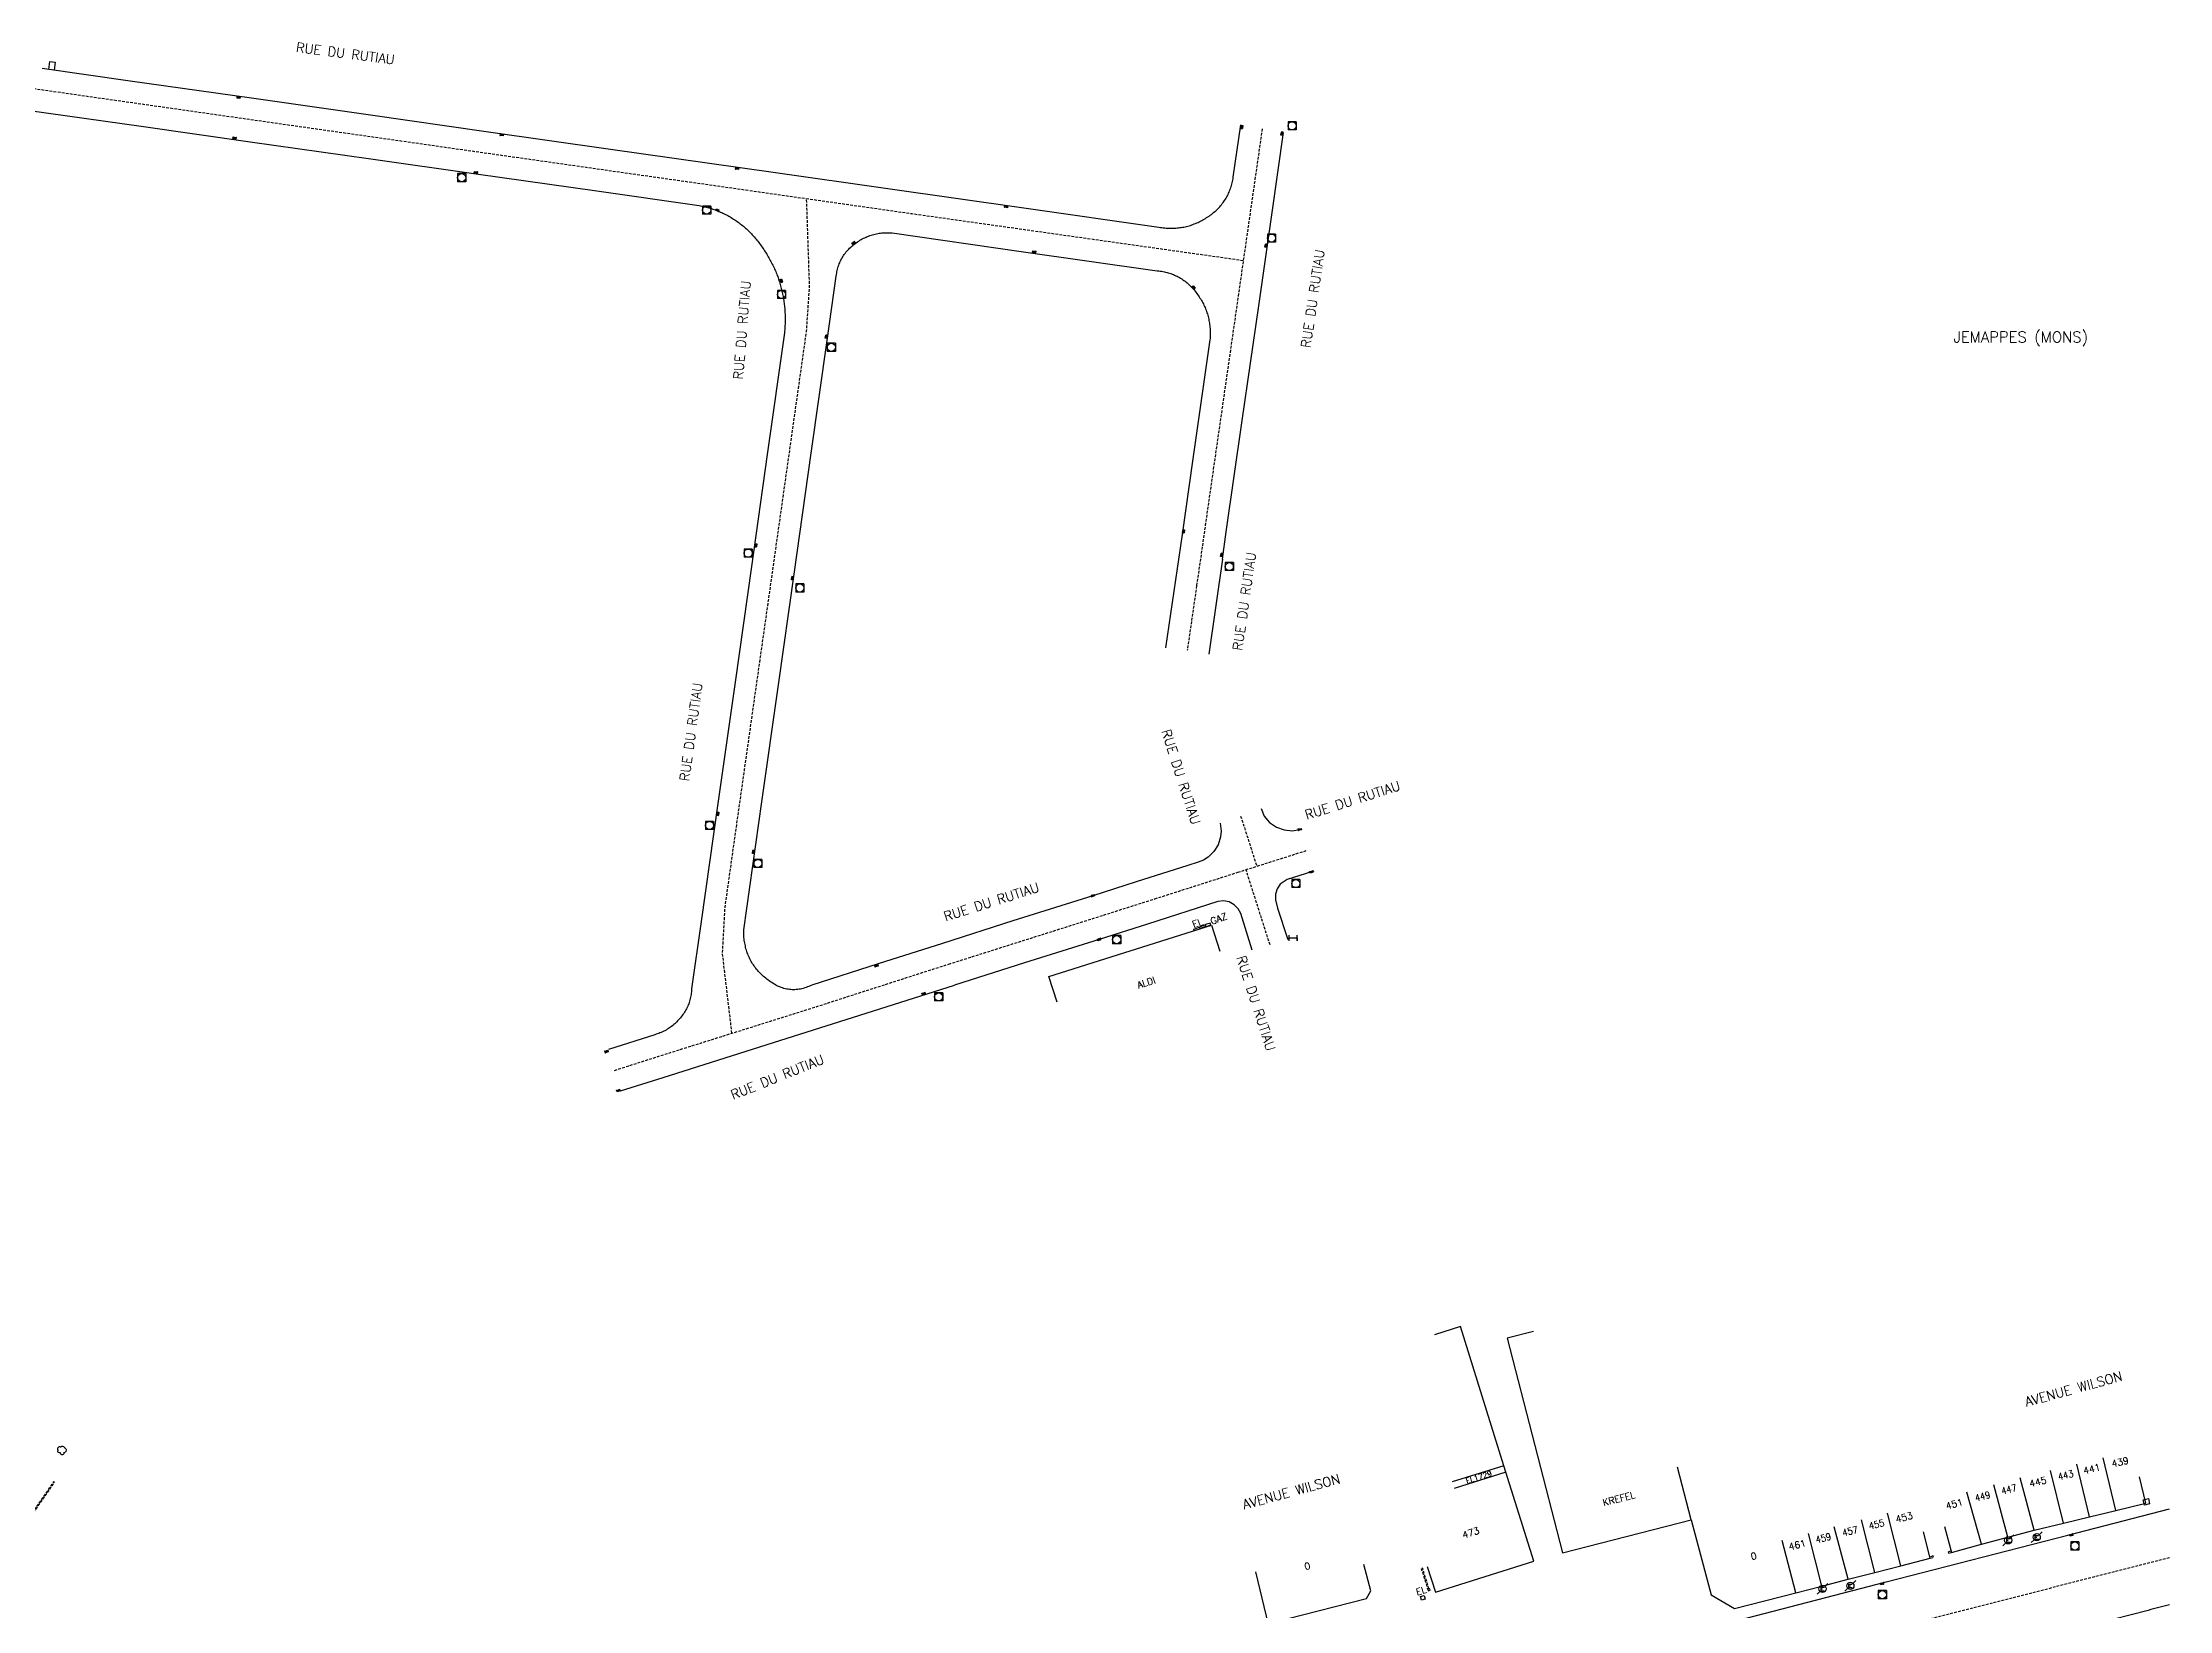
# Model space of a CAD drawing. Header units: millimetres. Extents: x 116000 to 117000, y 126000 to 127000.
# Drawn here: x 116607.5 to 117000, y 126528.2 to 126817.5 of the extents above; entities that cross this region are included whole.
import ezdxf
from ezdxf.enums import TextEntityAlignment as Align

# ---------------------------------------------------------------- set-up
doc = ezdxf.new("R2010")
doc.units = ezdxf.units.MM
doc.linetypes.add('DASHED', pattern=[0.75, 0.5, -0.25])
doc.layers.get('0').update_dxf_attribs({"linetype": 'CONTINUOUS'})
for name, color, linetype in [('W0001', 6, 'DASHED'), ('W0008', 7, 'CONTINUOUS'), ('W0100', 7, 'CONTINUOUS'), ('W0112', 1, 'DASHED'), ('W0300', 7, 'CONTINUOUS'), ('W0400', 7, 'CONTINUOUS'), ('W0420', 7, 'CONTINUOUS'), ('W0471', 7, 'CONTINUOUS'), ('W0980', 7, 'CONTINUOUS'), ('W0984', 7, 'CONTINUOUS'), ('W0989', 7, 'CONTINUOUS'), ('W0991', 7, 'CONTINUOUS'), ('W1102', 7, 'CONTINUOUS'), ('W1471', 7, 'CONTINUOUS'), ('W1474', 7, 'CONTINUOUS')]:
    doc.layers.add(name, color=color, linetype=linetype)
doc.styles.get("Standard").update_dxf_attribs({"font": 'romans.shx', "width": 0.85})

# ---------------------------------------------------------------- blocks, each defined once
blk = doc.blocks.new('T420')
for p, q in [((0.75, 0.75), (-0.75, 0.75)), ((-0.75, 0.75), (-0.75, -0.75)), ((0.75, 0.75), (0.75, -0.75)), ((0.75, -0.75), (-0.75, -0.75))]:
    blk.add_line(p, q)
blk.add_ellipse((0, 0), major_axis=(-0.53, 0.53), ratio=1, start_param=3.926991, end_param=10.210176)
blk = doc.blocks.new('T400')
for p, q in [((-0.15, 0.3), (0.15, 0.3)), ((-0.15, -0.25), (-0.15, 0.3)), ((-0.15, 0.15), (0.15, 0.15)), ((-0.15, 0), (0.15, 0)), ((0.15, 0.3), (0.15, -0.25)), ((-0.15, -0.15), (0.15, -0.15)), ((-0.15, -0.25), (-0.15, -0.3)), ((-0.15, -0.3), (0.15, -0.3)), ((0.15, -0.3), (0.15, -0.25))]:
    blk.add_line(p, q)
blk = doc.blocks.new('T471')
for p, q in [((-0.333334, 0.333334), (-0.333334, -0.333334)), ((-0.333334, 0.333334), (0.333334, 0.333334)), ((-0.333334, 0), (0, 0)), ((0.500001, 0.500001), (1.000002, 1.000002)), ((-0.500001, -0.500001), (-1.000002, -1.000002)), ((-0.333334, -0.333334), (0.333334, -0.333334))]:
    blk.add_line(p, q)
blk.add_ellipse((0, 0), major_axis=(0.471405, 0.471405), ratio=1, start_param=5.4977871438, end_param=11.780972451)
blk = doc.blocks.new('t112o')
at = {"color": 0, "linetype": 'Continuous'}
for p, q in [((-0.5, 0.5), (0.5, 0.5)), ((-0.5, -0.5), (-0.5, 0.5)), ((0.5, 0.5), (0.5, -0.5)), ((0.5, -0.5), (-0.5, -0.5))]:
    blk.add_line(p, q, dxfattribs=at)
blk = doc.blocks.new('T300')
for p, q in [((-0.8, 0.51), (-0.86, 0.34)), ((-0.86, 0.34), (-0.86, 0.17)), ((-0.86, 0.17), (-0.74, 0.06)), ((-0.69, 0.63), (-0.8, 0.51)), ((-0.8, -0.06), (-0.74, 0.06)), ((-0.74, 0.06), (-0.69, 0.11)), ((-0.57, 0.69), (-0.69, 0.63)), ((-0.46, 0.69), (-0.57, 0.69)), ((-0.29, 0.63), (-0.46, 0.69)), ((-0.29, 0.63), (-0.17, 0.74)), ((-0.23, 0.57), (-0.29, 0.63)), ((-0.17, 0.74), (-0.06, 0.8)), ((-0.06, 0.8), (0.06, 0.8)), ((0.06, 0.8), (0.23, 0.74)), ((0.23, 0.74), (0.34, 0.63)), ((0.34, 0.63), (0.4, 0.51)), ((0.46, 0.46), (0.34, 0.46)), ((0.4, 0.51), (0.4, 0.46)), ((0.57, 0.4), (0.46, 0.46)), ((0.57, 0.4), (0.69, 0.29)), ((0.69, 0.29), (0.74, 0.17)), ((0.74, 0.06), (0.69, -0.17)), ((0.74, 0.17), (0.74, 0.06)), ((-0.8, -0.17), (-0.8, -0.06)), ((-0.8, -0.23), (-0.8, -0.17)), ((-0.74, -0.34), (-0.8, -0.23)), ((-0.69, -0.4), (-0.74, -0.34)), ((-0.51, -0.46), (-0.69, -0.4)), ((-0.4, -0.46), (-0.51, -0.46)), ((-0.4, -0.46), (-0.34, -0.46)), ((-0.34, -0.46), (-0.34, -0.4)), ((-0.34, -0.51), (-0.34, -0.46)), ((-0.29, -0.63), (-0.34, -0.51)), ((-0.17, -0.74), (-0.29, -0.63)), ((-0.06, -0.8), (-0.17, -0.74)), ((0.06, -0.8), (-0.06, -0.8)), ((0.17, -0.74), (0.06, -0.8)), ((0.23, -0.69), (0.17, -0.74)), ((0.29, -0.46), (0.23, -0.46)), ((0.29, -0.63), (0.23, -0.69)), ((0.46, -0.4), (0.29, -0.46)), ((0.34, -0.51), (0.29, -0.63)), ((0.34, -0.51), (0.34, -0.46)), ((0.57, -0.34), (0.46, -0.4)), ((0.63, -0.29), (0.57, -0.34)), ((0.69, -0.17), (0.63, -0.29))]:
    blk.add_line(p, q)
blk = doc.blocks.new('T1471')
at = {"color": 0, "linetype": 'Continuous', "flags": 128}
blk.add_lwpolyline([(-0.75, -0.5), (-0.75, 0.5), (0.75, 0.5), (0.75, -0.5), (-0.75, -0.5)], dxfattribs=at)
blk = doc.blocks.new('T1474')
at = {"color": 0, "linetype": 'Continuous', "flags": 128}
for points in [[(-0.75, -0.5), (-0.75, 0.5)], [(-0.75, 0), (0.75, 0)], [(0.75, 0), (0.75, -0.5), (0.75, 0.5)]]:
    blk.add_lwpolyline(points, dxfattribs=at)

msp = doc.modelspace()

# ---------------------------------------------------------------- linework, layer by layer
at = {"layer": 'W0001'}
msp.add_line((116828.58, 126674.83), (116831.56, 126665.56), dxfattribs=at)
at = {"layer": 'W0001', "flags": 128}
for points in [[(116829.06, 126777.29), (116767.89, 126785.93), (116726.04, 126791.89), (116660.46, 126801.22), (116604.87, 126809.14), (116598.02, 126809.83), (116592.44, 126809.87), (116587.24, 126809.49), (116581.9, 126808.67), (116577.83, 126807.65), (116574.98, 126806.88)], [(116832.56, 126801.65), (116831.21, 126792.25), (116826.28, 126757.92), (116822.57, 126732.12), (116821.49, 126724.52)], [(116734.7, 126634.75), (116732.96, 126649.41), (116733.44, 126658.08), (116737.03, 126683.45), (116741.67, 126716.17), (116748.47, 126764.29), (116749.03, 126772.52), (116748.48, 126788.7)], [(116713.02, 126627.9), (116723.33, 126631.18), (116750.06, 126639.58), (116763.66, 126643.96), (116774.71, 126647.51)]]:
    msp.add_lwpolyline(points, dxfattribs=at)
at = {"layer": 'W0001'}
for points in [[(116821.49, 126724.52), (116820.45, 126717.33), (116819.5, 126710.73), (116818.73, 126705.34)], [(116774.71, 126647.51), (116793.29, 126653.38), (116812.75, 126659.55), (116828.07, 126664.45), (116840.95, 126668.54)], [(116834, 126651.05), (116832.44, 126655.97), (116829.57, 126664.93)], [(117000, 126537.97), (116762.97, 126477.2), (116728.39, 126467.1), (116640.04, 126445.66), (116631.21, 126442.12), (116461.83, 126336.15), (116451.49, 126333.62), (116439.12, 126332.61), (116428.77, 126334.13), (116421.2, 126338.42), (116334.87, 126395.95), (116266.21, 126443.89), (116232.64, 126469.38), (116210.43, 126481.24), (116200.83, 126485.52), (116161.46, 126496.12), (116134.45, 126499.4), (116042.57, 126490.32), (116000, 126485.86)]]:
    msp.add_lwpolyline(points, dxfattribs=at)
at = {"layer": 'W0008'}
for p, q in [((116817.77, 126726.8), (116814.74, 126705.85)), ((116825.21, 126722.24), (116822.69, 126704.67))]:
    msp.add_line(p, q, dxfattribs=at)
at = {"layer": 'W0008', "flags": 128}
for points in [[(116607.41, 126812.82), (116623.63, 126810.51), (116646.04, 126807.33), (116668.02, 126804.21), (116689.34, 126801.15), (116712.26, 126797.89), (116742.31, 126793.61), (116763.88, 126790.54), (116788.59, 126787.02), (116813.5, 126783.48), (116813.77, 126783.44), (116814.03, 126783.4), (116814.3, 126783.37), (116814.56, 126783.34), (116814.82, 126783.32), (116815.08, 126783.3), (116815.34, 126783.29), (116815.6, 126783.29), (116815.85, 126783.29), (116816.11, 126783.29), (116816.36, 126783.3), (116816.61, 126783.31), (116816.87, 126783.33), (116817.12, 126783.36), (116817.36, 126783.39), (116817.61, 126783.43), (116817.86, 126783.47), (116818.1, 126783.51), (116818.35, 126783.56), (116818.59, 126783.62), (116818.83, 126783.68), (116819.07, 126783.75), (116819.31, 126783.82), (116819.55, 126783.9), (116819.78, 126783.98), (116820.02, 126784.07), (116820.25, 126784.16), (116820.49, 126784.26), (116820.72, 126784.37), (116820.95, 126784.47), (116821.18, 126784.59), (116821.41, 126784.71), (116821.63, 126784.83), (116821.86, 126784.96), (116822.08, 126785.1), (116822.31, 126785.24), (116822.53, 126785.38), (116822.75, 126785.53), (116822.97, 126785.69), (116823.18, 126785.85), (116823.39, 126786.01), (116823.6, 126786.18), (116823.8, 126786.35), (116823.99, 126786.52), (116824.18, 126786.7), (116824.36, 126786.87), (116824.54, 126787.06), (116824.71, 126787.24), (116824.88, 126787.43), (116825.04, 126787.62), (116825.19, 126787.82), (116825.34, 126788.02), (116825.49, 126788.22), (116825.63, 126788.43), (116825.76, 126788.63), (116825.89, 126788.85), (116826.02, 126789.06), (116826.13, 126789.28), (116826.25, 126789.5), (116826.35, 126789.73), (116826.45, 126789.95), (116826.55, 126790.19), (116826.64, 126790.42), (116826.73, 126790.66), (116826.81, 126790.9), (116826.88, 126791.15), (116826.95, 126791.39), (116827.02, 126791.64), (116827.07, 126791.9), (116827.13, 126792.16), (116827.18, 126792.42), (116827.22, 126792.68), (116828.61, 126802.36)], [(116605.05, 126805.04), (116625.66, 126802.1), (116645.77, 126799.25), (116667.65, 126796.13), (116687.94, 126793.25), (116709.33, 126790.23), (116728.65, 126787.49), (116728.91, 126787.44), (116729.17, 126787.38), (116729.42, 126787.32), (116729.68, 126787.26), (116729.93, 126787.19), (116730.18, 126787.12), (116730.43, 126787.05), (116730.68, 126786.98), (116730.92, 126786.9), (116731.17, 126786.82), (116731.41, 126786.74), (116731.65, 126786.65), (116731.88, 126786.56), (116732.12, 126786.47), (116732.35, 126786.37), (116732.59, 126786.27), (116732.81, 126786.17), (116733.04, 126786.06), (116733.27, 126785.95), (116733.49, 126785.84), (116733.71, 126785.73), (116733.93, 126785.61), (116734.15, 126785.49), (116734.37, 126785.37), (116734.58, 126785.24), (116734.79, 126785.11), (116735.01, 126784.98), (116735.21, 126784.84), (116735.42, 126784.7), (116735.62, 126784.56), (116735.83, 126784.42), (116736.03, 126784.27), (116736.23, 126784.12), (116736.42, 126783.96), (116736.62, 126783.81), (116736.81, 126783.65), (116737, 126783.48), (116737.19, 126783.32), (116737.38, 126783.15), (116737.56, 126782.97), (116737.75, 126782.8), (116737.93, 126782.62), (116738.11, 126782.44), (116738.29, 126782.25), (116738.46, 126782.07), (116738.64, 126781.87), (116738.81, 126781.68), (116738.98, 126781.48), (116739.14, 126781.28), (116739.31, 126781.08), (116739.47, 126780.87), (116739.64, 126780.67), (116739.8, 126780.45), (116739.96, 126780.24), (116740.11, 126780.02), (116740.27, 126779.8), (116740.42, 126779.58), (116740.57, 126779.36), (116740.71, 126779.14), (116740.85, 126778.92), (116740.99, 126778.7), (116741.13, 126778.48), (116741.27, 126778.26), (116741.4, 126778.03), (116741.53, 126777.81), (116741.65, 126777.58), (116741.78, 126777.36), (116741.9, 126777.13), (116742.02, 126776.9), (116742.13, 126776.67), (116742.25, 126776.44), (116742.36, 126776.21), (116742.46, 126775.98), (116742.57, 126775.75), (116742.67, 126775.52), (116742.77, 126775.29), (116742.86, 126775.05), (116742.96, 126774.82), (116743.05, 126774.58), (116743.14, 126774.35), (116743.22, 126774.11), (116743.31, 126773.87), (116743.38, 126773.63), (116743.46, 126773.4), (116743.54, 126773.16), (116743.61, 126772.91), (116743.68, 126772.67), (116743.74, 126772.43), (116743.81, 126772.19), (116743.87, 126771.94), (116743.93, 126771.7), (116743.98, 126771.45), (116744.03, 126771.21), (116744.08, 126770.96), (116744.13, 126770.71), (116744.17, 126770.47), (116744.22, 126770.22), (116744.25, 126769.97), (116744.29, 126769.72), (116744.32, 126769.46), (116744.35, 126769.21), (116744.38, 126768.96), (116744.41, 126768.71), (116744.43, 126768.45), (116744.45, 126768.2), (116744.47, 126767.94), (116744.48, 126767.68), (116744.49, 126767.43), (116744.5, 126767.17), (116744.51, 126766.91), (116744.51, 126766.65), (116744.51, 126766.39), (116744.51, 126766.13), (116744.5, 126765.87), (116744.49, 126765.6), (116744.48, 126765.34), (116744.47, 126765.07), (116744.45, 126764.81), (116744.43, 126764.54), (116744.41, 126764.28), (116744.39, 126764.01), (116741.21, 126741.54), (116738.29, 126720.87), (116735.27, 126699.55), (116732.11, 126677.15), (116729.02, 126655.35), (116727.26, 126642.93), (116727.25, 126642.67), (116727.22, 126642.41), (116727.19, 126642.16), (116727.16, 126641.9), (116727.12, 126641.65), (116727.07, 126641.4), (116727.01, 126641.16), (116726.95, 126640.92), (116726.88, 126640.67), (116726.8, 126640.44), (116726.72, 126640.2), (116726.63, 126639.97), (116726.53, 126639.74), (116726.42, 126639.51), (116726.31, 126639.28), (116726.2, 126639.06), (116726.07, 126638.84), (116725.94, 126638.62), (116725.8, 126638.41), (116725.66, 126638.2), (116725.5, 126637.99), (116725.35, 126637.78), (116725.18, 126637.58), (116725.02, 126637.38), (116724.85, 126637.19), (116724.68, 126637.01), (116724.5, 126636.83), (116724.32, 126636.66), (116724.14, 126636.49), (116723.95, 126636.33), (116723.76, 126636.17), (116723.56, 126636.02), (116723.37, 126635.87), (116723.16, 126635.73), (116722.96, 126635.6), (116722.75, 126635.47), (116722.54, 126635.34), (116722.32, 126635.22), (116722.1, 126635.11), (116721.87, 126635), (116721.65, 126634.9), (116721.41, 126634.8), (116721.18, 126634.71), (116720.94, 126634.63), (116720.7, 126634.55), (116720.45, 126634.47), (116711.89, 126631.72)], [(116825.21, 126722.24), (116825.93, 126727.26), (116828.87, 126747.78), (116831.92, 126768.99), (116834.46, 126786.62), (116836.51, 126800.94)], [(116773.53, 126651.33), (116761.7, 126647.54), (116749.42, 126643.63), (116749.16, 126643.51), (116748.9, 126643.39), (116748.64, 126643.28), (116748.38, 126643.19), (116748.12, 126643.1), (116747.87, 126643.02), (116747.61, 126642.96), (116747.35, 126642.9), (116747.1, 126642.85), (116746.84, 126642.82), (116746.58, 126642.79), (116746.33, 126642.78), (116746.07, 126642.77), (116745.82, 126642.78), (116745.57, 126642.79), (116745.31, 126642.82), (116745.06, 126642.86), (116744.81, 126642.9), (116744.55, 126642.96), (116744.3, 126643.03), (116744.05, 126643.1), (116743.8, 126643.19), (116743.55, 126643.29), (116743.3, 126643.4), (116743.05, 126643.52), (116742.8, 126643.64), (116742.55, 126643.78), (116742.3, 126643.93), (116742.06, 126644.08), (116741.82, 126644.24), (116741.59, 126644.4), (116741.37, 126644.56), (116741.15, 126644.73), (116740.93, 126644.9), (116740.72, 126645.07), (116740.52, 126645.24), (116740.32, 126645.42), (116740.13, 126645.6), (116739.94, 126645.79), (116739.76, 126645.97), (116739.59, 126646.16), (116739.42, 126646.36), (116739.25, 126646.55), (116739.09, 126646.75), (116738.94, 126646.95), (116738.79, 126647.16), (116738.65, 126647.36), (116738.51, 126647.58), (116738.38, 126647.79), (116738.25, 126648.01), (116738.13, 126648.23), (116738.02, 126648.45), (116737.91, 126648.68), (116737.8, 126648.91), (116737.7, 126649.14), (116737.61, 126649.37), (116737.52, 126649.61), (116737.44, 126649.85), (116737.36, 126650.1), (116737.29, 126650.34), (116737.23, 126650.59), (116737.17, 126650.85), (116737.11, 126651.1), (116737.06, 126651.36), (116737.02, 126651.63), (116736.98, 126651.89), (116736.95, 126652.16), (116736.92, 126652.43), (116736.9, 126652.71), (116736.89, 126652.98), (116736.88, 126653.26), (116736.87, 126653.55), (116736.87, 126653.84), (116740.22, 126677.42), (116743.27, 126699.04), (116746.17, 126719.46), (116749.33, 126741.76), (116752.27, 126762.57), (116753.96, 126774.46), (116753.99, 126774.72), (116754.03, 126774.98), (116754.08, 126775.24), (116754.13, 126775.49), (116754.19, 126775.74), (116754.25, 126775.99), (116754.33, 126776.23), (116754.41, 126776.47), (116754.49, 126776.7), (116754.59, 126776.93), (116754.69, 126777.16), (116754.8, 126777.38), (116754.91, 126777.6), (116755.03, 126777.82), (116755.16, 126778.03), (116755.29, 126778.24), (116755.43, 126778.45), (116755.58, 126778.65), (116755.74, 126778.85), (116755.9, 126779.04), (116756.07, 126779.23), (116756.24, 126779.42), (116756.42, 126779.6), (116756.61, 126779.78), (116756.81, 126779.96), (116757.01, 126780.13), (116757.22, 126780.3), (116757.44, 126780.46), (116757.65, 126780.62), (116757.87, 126780.77), (116758.09, 126780.92), (116758.31, 126781.06), (116758.53, 126781.19), (116758.76, 126781.31), (116758.99, 126781.43), (116759.22, 126781.54), (116759.45, 126781.65), (116759.68, 126781.75), (116759.92, 126781.84), (116760.16, 126781.93), (116760.4, 126782.01), (116760.64, 126782.08), (116760.88, 126782.15), (116761.13, 126782.21), (116761.38, 126782.26), (116761.63, 126782.31), (116761.88, 126782.35), (116762.13, 126782.38), (116762.39, 126782.41), (116762.65, 126782.43), (116762.91, 126782.44), (116763.17, 126782.45), (116763.44, 126782.45), (116763.71, 126782.45), (116763.97, 126782.43), (116764.24, 126782.41), (116788.1, 126779.02), (116813.2, 126775.45), (116813.47, 126775.42), (116813.73, 126775.39), (116813.99, 126775.35), (116814.24, 126775.3), (116814.5, 126775.25), (116814.74, 126775.19), (116814.99, 126775.13), (116815.23, 126775.06), (116815.47, 126774.99), (116815.71, 126774.91), (116815.95, 126774.82), (116816.18, 126774.73), (116816.4, 126774.63), (116816.63, 126774.53), (116816.85, 126774.42), (116817.07, 126774.31), (116817.29, 126774.19), (116817.5, 126774.06), (116817.71, 126773.93), (116817.92, 126773.79), (116818.12, 126773.64), (116818.32, 126773.5), (116818.52, 126773.34), (116818.71, 126773.18), (116818.9, 126773.01), (116819.09, 126772.84), (116819.28, 126772.66), (116819.46, 126772.48), (116819.64, 126772.28), (116819.82, 126772.09), (116819.99, 126771.89), (116820.16, 126771.68), (116820.32, 126771.47), (116820.48, 126771.26), (116820.64, 126771.05), (116820.79, 126770.84), (116820.93, 126770.63), (116821.07, 126770.41), (116821.21, 126770.19), (116821.34, 126769.97), (116821.46, 126769.75), (116821.58, 126769.53), (116821.7, 126769.31), (116821.81, 126769.08), (116821.91, 126768.86), (116822.01, 126768.63), (116822.11, 126768.4), (116822.2, 126768.17), (116822.28, 126767.93), (116822.36, 126767.7), (116822.44, 126767.46), (116822.51, 126767.22), (116822.57, 126766.98), (116822.63, 126766.74), (116822.69, 126766.5), (116822.74, 126766.26), (116822.78, 126766.01), (116822.83, 126765.76), (116822.86, 126765.51), (116822.89, 126765.26), (116822.92, 126765.01), (116822.94, 126764.76), (116822.95, 126764.5), (116822.96, 126764.25), (116822.97, 126763.99), (116822.97, 126763.73), (116822.96, 126763.47), (116822.95, 126763.2), (116822.94, 126762.94), (116822.92, 126762.67), (116819.69, 126740.28), (116817.77, 126726.8)], [(116714.16, 126624.09), (116722.02, 126626.56), (116742.38, 126633.01), (116761.98, 126639.23), (116775.75, 126643.64)]]:
    msp.add_lwpolyline(points, dxfattribs=at)
at = {"layer": 'W0008'}
for points in [[(116832.35, 126676.2), (116832.94, 126674.79), (116833.93, 126673.65), (116835.2, 126672.79), (116836.64, 126672.26), (116838.16, 126672.09), (116839.44, 126672.33), (116839.88, 126672.46)], [(116824.79, 126673.51), (116824.98, 126672.01), (116824.88, 126670.98), (116824.43, 126669.54), (116823.65, 126668.28), (116822.6, 126667.25), (116821.71, 126666.7), (116820.77, 126666.32), (116818.85, 126665.71), (116809.27, 126662.67), (116801.29, 126660.13), (116786.54, 126655.47), (116773.53, 126651.33)], [(116842.08, 126664.64), (116841.64, 126664.5), (116837.15, 126663.1), (116835.89, 126662.23), (116835.32, 126661.38), (116835.02, 126660.39), (116835.01, 126659.35), (116835.41, 126657.85), (116837.27, 126652.02)], [(116830.73, 126650.08), (116828.62, 126656.82), (116828.14, 126657.73), (116827.4, 126658.47), (116826.47, 126658.98), (116825.43, 126659.18), (116824.4, 126659.06), (116811.39, 126654.9), (116802.45, 126652.07), (116788.7, 126647.72), (116775.75, 126643.64)]]:
    msp.add_lwpolyline(points, dxfattribs=at)
at = {"layer": 'W0008', "flags": 128}
for points in [[(116684.13, 126477.1), (116683.66, 126470.5), (116683.49, 126466.35, 0.1678), (116684.43, 126463.94, 0.2089), (116685.87, 126462.77, -0.0431), (116686.96, 126462.79), (116702.05, 126466.84), (116726.78, 126473.44), (116728.72, 126473.93), (116733.75, 126478.12), (116754.21, 126483.45), (116793.19, 126493.56), (116829.32, 126502.9), (116867.21, 126512.77), (116904.36, 126522.27), (116947.72, 126533.49), (116981.23, 126542.16), (117000, 126546.99)], [(117000, 126529.28, -0.000748), (116996.09, 126528.26), (116976.73, 126523.28, 0.0301), (116974.13, 126522.38, 0.0721), (116971.57, 126521.09, 0.1262), (116970.26, 126519.47, 0.1207), (116970, 126516.87, 0.0714), (116970.92, 126512.84), (116976.03, 126499.58, -0.0507), (116979.22, 126488.17, -0.022494), (116980.13, 126479.56)]]:
    msp.add_lwpolyline(points, format="xyb", dxfattribs=at)
at = {"layer": 'W0100'}
for p, q in [((116820.03, 126653.69), (116821.09, 126654.04)), ((116821.09, 126654.04), (116820.97, 126654.34)), ((116821.1, 126654.05), (116820.99, 126654.33)), ((116822.16, 126654.45), (116821.1, 126654.05)), ((116822.22, 126654.39), (116822.1, 126654.78)), ((116823.07, 126654.69), (116822.22, 126654.39))]:
    msp.add_line(p, q, dxfattribs=at)
for points in [[(116794.71, 126640.47), (116793.21, 126645.24), (116823.22, 126654.67), (116824.72, 126649.9)], [(116820.03, 126653.69), (116819.92, 126653.98), (116820.97, 126654.34)], [(116822.16, 126654.45), (116822.05, 126654.72), (116820.99, 126654.33)], [(116823.07, 126654.69), (116822.95, 126655.08), (116822.1, 126654.78)], [(116863.02, 126536.37), (116864.53, 126531.6), (116882.68, 126537.33), (116877.55, 126553.75), (116877.18, 126554.94), (116869.15, 126580.62), (116864.38, 126579.12)], [(116834.23, 126525.93), (116851.78, 126530.47), (116852.59, 126531.85), (116851.34, 126536.69)]]:
    msp.add_lwpolyline(points, dxfattribs=at)
at = {"layer": 'W0100', "flags": 128}
for points in [[(116882.61, 126579.71), (116877.77, 126578.46), (116887.96, 126538.85), (116911.71, 126544.98), (116915.39, 126531.11), (116919.75, 126528.59), (116931.02, 126531.48), (116935.87, 126532.74), (116940.68, 126533.99), (116945.65, 126535.27), (116950.43, 126536.5), (116955.85, 126537.88), (116954.61, 126542.73)], [(116958.47, 126543.75), (116959.8, 126538.93), (116965.29, 126540.44), (116970.15, 126541.74), (116975.02, 126543.05), (116980.42, 126544.36), (116985.22, 126545.51), (116990.09, 126546.69), (116995.65, 126548.02), (116994.48, 126552.88)]]:
    msp.add_lwpolyline(points, dxfattribs=at)
at = {"layer": 'W0100'}
msp.add_lwpolyline([(116862.45, 126531.01), (116862.63, 126530.34), (116861.95, 126530.13), (116861.76, 126530.8)], close=True, dxfattribs=at)
at = {"layer": 'W0112', "flags": 128}
msp.add_lwpolyline([(116594.83, 126530.21), (116609.66, 126551.9), (116609.51, 126552), (116594.67, 126530.31)], dxfattribs=at)
at = {"layer": 'W0112'}
for points in [[(116955.85, 126537.88), (116956.43, 126538.06), (116956.36, 126538.3), (116955.79, 126538.12)], [(116959.73, 126539.17), (116959.15, 126539.03), (116959.2, 126538.79), (116959.8, 126538.93)], [(116861.9, 126536.01), (116863.21, 126531.85), (116863.58, 126531.99), (116863.49, 126532.23), (116863.37, 126532.18), (116862.13, 126536.09)]]:
    msp.add_lwpolyline(points, dxfattribs=at)
at = {"layer": 'W1102'}
for p, q in [((116877.18, 126554.94), (116867.63, 126551.96)), ((116911.71, 126544.98), (116909.21, 126554.67)), ((116980.42, 126544.36), (116978.06, 126554.08)), ((116985.22, 126545.51), (116982.89, 126555.24)), ((116990.09, 126546.69), (116987.74, 126556.41)), ((116877.55, 126553.75), (116868.01, 126550.77)), ((116965.29, 126540.44), (116962.63, 126550.08)), ((116970.15, 126541.74), (116967.57, 126551.4)), ((116975.02, 126543.05), (116972.42, 126552.71)), ((116950.43, 126536.5), (116947.95, 126546.18)), ((116935.87, 126532.74), (116933.36, 126542.42)), ((116940.68, 126533.99), (116938.15, 126543.67)), ((116945.65, 126535.27), (116943.16, 126544.96)), ((116931.02, 126531.48), (116928.54, 126541.17)), ((116833.75, 126525.67), (116831.36, 126535.38))]:
    msp.add_line(p, q, dxfattribs=at)

# ---------------------------------------------------------------- block references
at = {"layer": 'W0112', "rotation": 14.07130508050153}
msp.add_blockref('t112o', (116995.74, 126548.28), dxfattribs=at)
at = {"layer": 'W0300'}
msp.add_blockref('T300', (116611.1, 126557.76), dxfattribs=at)
at = {"layer": 'W0400'}
for p, rotation in [((116643.62, 126807.41), 261.911777115449), ((116828.82, 126801.98), 351.8284690338869), ((116642.92, 126799.93), 81.93372803823581), ((116692.19, 126800.5), 261.9003463816919), ((116836.21, 126800.75), 171.8715783514411), ((116687.47, 126793.57), 81.91854689590704), ((116735.63, 126794.32), 261.8989976515573), ((116731.99, 126786.62), 68.44760442388777), ((116785.26, 126787.26), 261.8822321619292), ((116757.14, 126780.57), 127.6022460790085), ((116790.51, 126778.91), 81.90824608859545), ((116833.26, 126780.05), 171.8007712814218), ((116743.82, 126773.6), 17.87370093068155), ((116819.88, 126772.33), 41.9562396656804), ((116752.12, 126763.26), 171.9070216063159), ((116818.05, 126727.38), 351.8191253070136), ((116739.1, 126724.79), 351.9401744067008), ((116825.07, 126723.02), 171.8364749337474), ((116745.85, 126718.71), 171.9190111093717), ((116732.1, 126675.24), 351.9423778030188), ((116839.46, 126672.34), 281.1664430668935), ((116738.66, 126668.2), 171.9253426320685), ((116841.65, 126664.51), 108.0104064937986), ((116801.3, 126660.14), 287.6644744877131), ((116802.47, 126652.06), 107.5758972168083), ((116761.36, 126647.2), 287.6378000198586), ((116770.08, 126642.07), 107.6465454010313), ((116711.53, 126631.38), 288.3585746402032), ((116713.74, 126624.17), 109.2664901904115), ((116981.9, 126542.18), 104.0955627495648), ((116946.96, 126533.19), 103.4113564990103)]:
    msp.add_blockref('T400', p, dxfattribs=dict(at, rotation=rotation))
at = {"layer": 'W0420'}
for p in [(116838.08, 126802.18), (116684.82, 126792.61), (116730.03, 126786.63), (116834.28, 126781.46), (116743.83, 126771.07), (116753.05, 126761.31), (116737.69, 126723.33), (116826.48, 126720.85), (116826.49, 126720.85), (116747.24, 126716.91), (116730.56, 126673.09), (116739.49, 126666.08), (116838.76, 126662.36), (116805.71, 126652.01), (116772.83, 126641.47), (116772.85, 126641.45), (116982.54, 126540.13), (116947.02, 126531.15)]:
    msp.add_blockref('T420', p, dxfattribs=at)
at = {"layer": 'W0471'}
for p in [(116970.25, 126541.18), (116975.5, 126541.75), (116935.98, 126532.22), (116941.11, 126532.78)]:
    msp.add_blockref('T471', p, dxfattribs=at)
at = {"layer": 'W1471', "rotation": 261.9055207298037}
msp.add_blockref('T1471', (116609.21, 126813.24), dxfattribs=at)
at = {"layer": 'W1474'}
msp.add_blockref('T1474', (116838.29, 126652.32), dxfattribs=at)

# ---------------------------------------------------------------- texts
at = {"layer": 'W0980'}
msp.add_text('JEMAPPES (MONS)', height=2, dxfattribs=at).set_placement((116972.56, 126763.07), align=Align.MIDDLE)
at = {"layer": 'W0984'}
for s, height, rotation, p in [('EL1729', 1, 17.3683, (116872.54, 126552.86)), ('KREFEL', 1.25, 14.477, (116898.39, 126548.87)), ('EL', 1.25, 16.5556, (116861.91, 126531.87))]:
    msp.add_text(s, height=height, rotation=rotation, dxfattribs=at).set_placement(p, align=Align.MIDDLE)
at = {"layer": 'W0989'}
for s, rotation, p in [('RUE DU RUTIAU', 352.6521, (116663.36, 126815.55)), ('RUE DU RUTIAU', 81.6693, (116841.89, 126770.28)), ('RUE DU RUTIAU', 85.4233, (116736.56, 126764.49)), ('RUE DU RUTIAU', 81.8128, (116829.27, 126714.45)), ('RUE DU RUTIAU', 82.1212, (116727.15, 126690.34)), ('RUE DU RUTIAU', 287.8455, (116817.57, 126682.06)), ('RUE DU RUTIAU', 17.6223, (116849.22, 126677.73)), ('RUE DU RUTIAU', 17.5601, (116782.59, 126658.99)), ('RUE DU RUTIAU', 287.8228, (116831.43, 126640.29)), ('RUE DU RUTIAU', 21.7891, (116743.08, 126626.68)), ('AVENUE WILSON', 15.3164, (116982.29, 126569.12)), ('AVENUE WILSON', 15.3164, (116837.94, 126550.17))]:
    msp.add_text(s, height=1.75, rotation=rotation, dxfattribs=at).set_placement(p, align=Align.MIDDLE)
at = {"layer": 'W0991'}
for s, rotation, p in [('GAZ', 19.7846, (116824.54, 126655.88)), ('EL', 20.265, (116820.64, 126655.08)), ('ALDI', 17.4468, (116811.16, 126644.09)), ('441', 13.5807, (116985.66, 126554.36)), ('439', 13.4869, (116990.89, 126555.62)), ('445', 13.6464, (116975.71, 126551.97)), ('453', 14.368, (116951.03, 126545.42)), ('451', 15.3889, (116960.29, 126547.88)), ('473', 17.5231, (116871.05, 126542.57)), ('0', 14.3571, (116923.28, 126538.27)), ('461', 14.5509, (116931.31, 126540.34)), ('0', 14.4989, (116840.88, 126536.43))]:
    msp.add_text(s, height=1.25, rotation=rotation, dxfattribs=at).set_placement(p, align=Align.MIDDLE)
at = {"layer": 'W0991', "width": 0.9}
for s, rotation, p in [('443', 13.4682, (116980.84, 126553.2)), ('449', 14.9877, (116965.52, 126549.3)), ('447', 15.0772, (116970.38, 126550.6)), ('459', 14.6492, (116936.12, 126541.59)), ('457', 14.4254, (116941.05, 126542.87)), ('455', 14.3394, (116945.94, 126544.12))]:
    msp.add_text(s, height=1.25, rotation=rotation, dxfattribs=at).set_placement(p, align=Align.MIDDLE)

doc.saveas('drawing.dxf')
